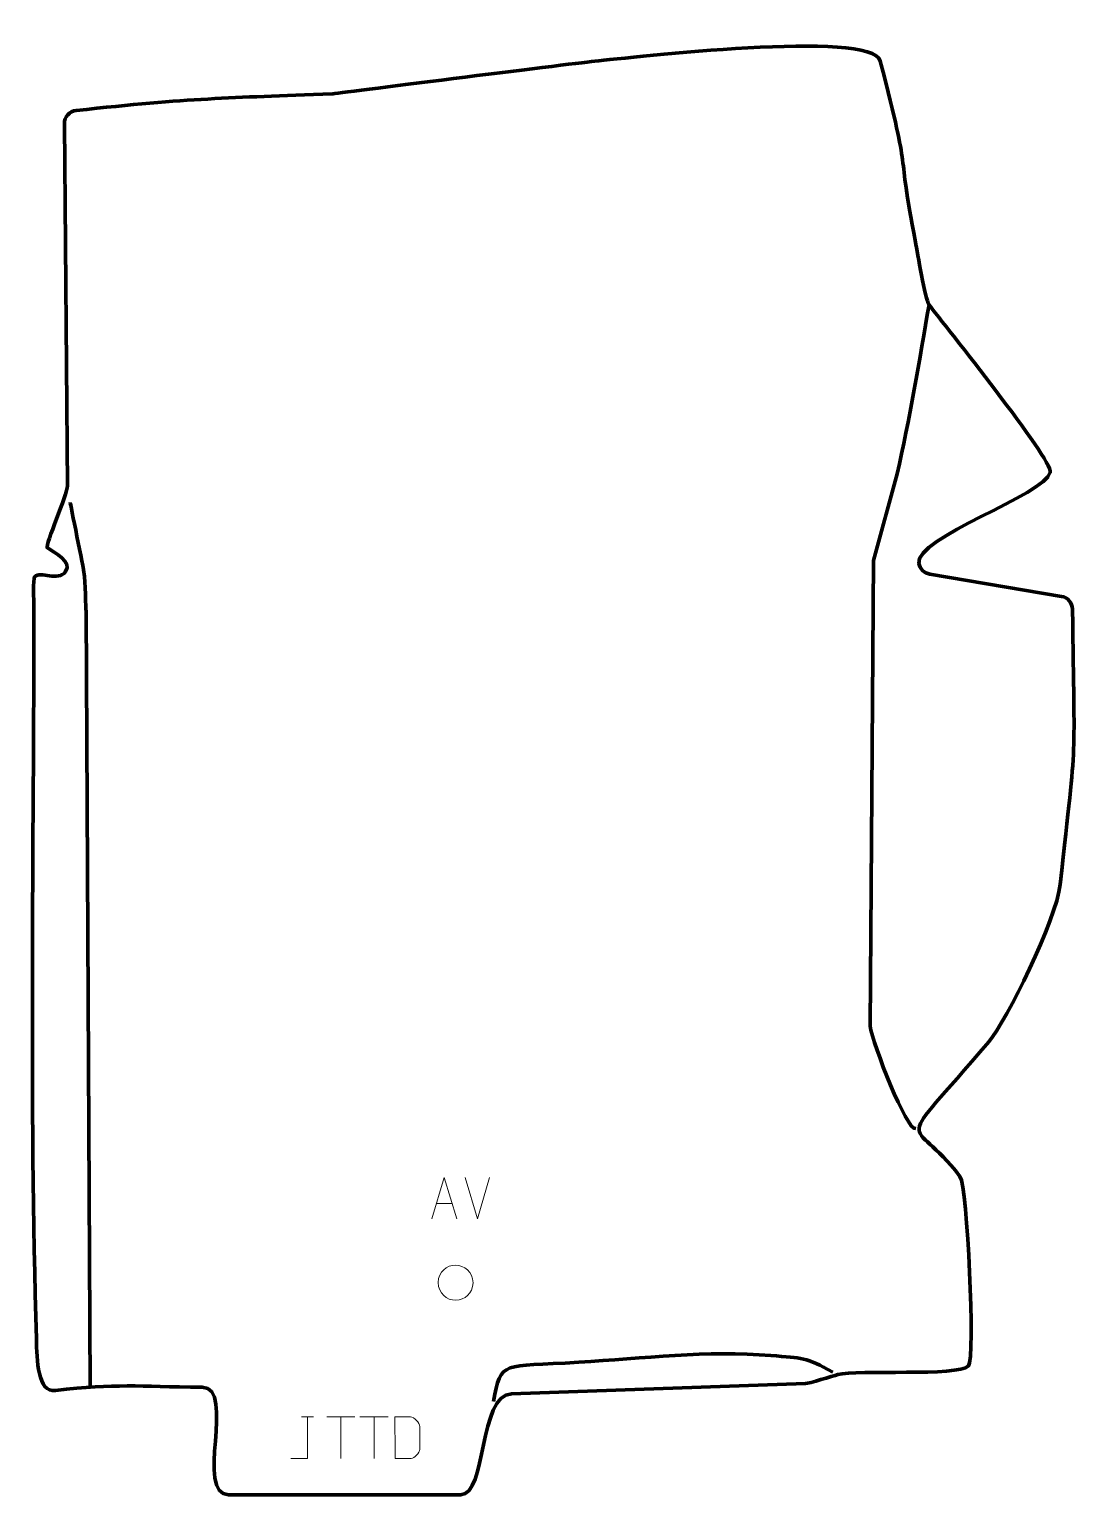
# Model space of a CAD drawing. Header units: millimetres. Extents: x -315 to 315, y -436 to 446.
import ezdxf

# ---------------------------------------------------------------- set-up
doc = ezdxf.new("R2010")
doc.units = ezdxf.units.MM
doc.header["$MEASUREMENT"] = 0
for name, color, linetype in [('layer 1', 7, 'Continuous'), ('layer 2', 7, 'Continuous'), ('layer 3', 7, 'Continuous')]:
    doc.layers.add(name, color=color, linetype=linetype)

msp = doc.modelspace()

# ---------------------------------------------------------------- linework, layer by layer
at = {"layer": 'layer 1', "color": 250, "lineweight": 9}
for points, knots in [([(-72.8888, -269.7412), (-72.8888, -269.7412), (-65.5178, -244.7877), (-65.5178, -244.7877), (-65.5178, -244.7877), (-65.5178, -244.7877), (-57.9479, -269.7412), (-57.9479, -269.7412)], [0, 0, 0, 0, 0.33333333, 0.33333333, 0.33333333, 0.33333333, 1, 1, 1, 1]), ([(-69.1911, -308.0209), (-69.1204, -301.3805), (-63.8464, -297.5345), (-58.6911, -297.6315), (-58.6911, -297.6315), (-53.5358, -297.5345), (-48.2618, -301.5979), (-48.1911, -308.2383), (-48.1911, -308.2383), (-48.5613, -314.5676), (-53.0032, -318.5983), (-58.6911, -318.6277), (-58.6911, -318.6277), (-63.8464, -318.7247), (-69.1204, -314.6613), (-69.1911, -308.0209)], [0, 0, 0, 0, 0.2, 0.2, 0.2, 0.2, 0.4, 0.4, 0.4, 0.4, 0.6, 0.6, 0.6, 0.6, 1, 1, 1, 1]), ([(-157.6992, -413.8363), (-157.6992, -413.8363), (-147.6772, -413.8363), (-147.6772, -413.8363), (-147.6772, -413.8363), (-147.6772, -413.8363), (-147.6772, -388.8827), (-147.6772, -388.8827)], [0, 0, 0, 0, 0.33333333, 0.33333333, 0.33333333, 0.33333333, 1, 1, 1, 1]), ([(-95.0695, -413.8081), (-92.7377, -413.8077), (-87.7875, -413.8317), (-85.456, -413.832), (-85.456, -413.832), (-83.531, -413.9374), (-80.2124, -410.3958), (-80.2236, -408.3785), (-80.2236, -408.3785), (-80.224, -402.6084), (-80.224, -400.4387), (-80.2236, -394.6694), (-80.2236, -394.6694), (-80.2279, -392.5313), (-83.6024, -388.8712), (-85.7548, -388.8847), (-85.7548, -388.8847), (-88.0805, -388.8847), (-92.8048, -388.8847), (-95.1309, -388.8847), (-95.1309, -388.8847), (-95.1305, -394.6316), (-95.0692, -408.0608), (-95.0695, -413.8081)], [0, 0, 0, 0, 0.14285714, 0.14285714, 0.14285714, 0.14285714, 0.28571429, 0.28571429, 0.28571429, 0.28571429, 0.42857143, 0.42857143, 0.42857143, 0.42857143, 0.57142857, 0.57142857, 0.57142857, 0.57142857, 0.71428571, 0.71428571, 0.71428571, 0.71428571, 1, 1, 1, 1])]:
    msp.add_open_spline(points, degree=3, knots=knots, dxfattribs=at)
for points in [[(-45.5293, -269.7485), (-45.5293, -269.7485), (-52.8511, -244.7949), (-52.8511, -244.7949)], [(-38.2074, -244.7949), (-38.2074, -244.7949), (-45.5292, -269.7485), (-45.5292, -269.7485)], [(-70.1662, -260.4918), (-70.1662, -260.4918), (-60.6705, -260.4918), (-60.6705, -260.4918)], [(-151.2613, -388.8827), (-151.2613, -388.8827), (-144.0931, -388.8827), (-144.0931, -388.8827)], [(-136.1708, -388.9062), (-136.1708, -388.9062), (-119.1836, -388.9062), (-119.1836, -388.9062)], [(-127.677, -413.8362), (-127.677, -413.8362), (-127.677, -388.8827), (-127.677, -388.8827)], [(-116.1708, -388.9062), (-116.1708, -388.9062), (-99.1836, -388.9062), (-99.1836, -388.9062)], [(-107.677, -413.8362), (-107.677, -413.8362), (-107.677, -388.8827), (-107.677, -388.8827)]]:
    msp.add_open_spline(points, degree=3, dxfattribs=at)
at = {"layer": 'layer 2', "color": 230, "lineweight": 200}
msp.add_open_spline([(-286.7572, 396.9247), (-217.6037, 404.4651), (-196.0701, 404.4718), (-132.7805, 406.9536), (-132.7805, 406.9536), (-132.7452, 406.9549), (8.6606, 424.8481), (24.9619, 426.5486), (24.9619, 426.5486), (46.7669, 428.8233), (191.6006, 445.7559), (196.5743, 426.65), (196.5743, 426.65), (216.2058, 351.2383), (205.735, 379.8313), (217.7964, 317.6801), (217.7964, 317.6801), (218.9422, 311.7761), (223.5741, 283.1902), (225.9311, 280.076), (225.9311, 280.076), (235.0987, 267.9634), (300.3101, 186.9676), (298.7717, 179.3541), (298.7717, 179.3541), (296.012, 165.6962), (217.092, 140.0087), (219.8858, 124.5182), (219.8858, 124.5182), (220.4957, 121.1363), (223.0383, 118.622), (226.4268, 118.0498), (226.4268, 118.0498), (226.4268, 118.0498), (305.5292, 104.6932), (305.5292, 104.6932), (305.5292, 104.6932), (309.3809, 104.0429), (312.1538, 100.7988), (312.1968, 96.893), (312.1968, 96.893), (313.2858, -2.0322), (315.31, 26.761), (304.8033, -68.6524), (304.8033, -68.6524), (302.4452, -90.0669), (272.4393, -150.7404), (261.8828, -163.1785), (261.8828, -163.1785), (202.8221, -232.7665), (215.0718, -205.285), (244.5192, -244.1552), (244.5192, -244.1552), (249.0323, -250.1125), (253.7838, -353.7787), (249.6784, -358.2087), (249.6784, -358.2087), (243.6267, -364.7389), (182.3908, -360.1436), (171.1044, -363.4264), (171.1044, -363.4264), (168.0488, -364.3152), (153.6644, -368.7551), (151.6701, -368.8248), (151.6701, -368.8248), (151.6701, -368.8248), (-24.9816, -374.999), (-24.9816, -374.999), (-24.9816, -374.999), (-44.9911, -375.6982), (-39.8646, -435.6368), (-55.6244, -435.6368), (-55.6244, -435.6368), (-55.6244, -435.6368), (-195.1097, -435.6368), (-195.1097, -435.6368), (-195.1097, -435.6368), (-215.7201, -435.6368), (-190.5315, -371.2033), (-211.0331, -371.0071), (-211.0331, -371.0071), (-250.665, -370.6279), (-262.1139, -368.6648), (-299.1925, -372.9764), (-299.1925, -372.9764), (-310.0922, -374.2438), (-310.3274, -354.7835), (-310.717, -341.8327), (-310.717, -341.8327), (-314.9506, -201.098), (-312.2894, -44.1852), (-312.1902, 98.9084), (-312.1902, 98.9084), (-312.1883, 101.7624), (-312.8812, 115.1049), (-311.7451, 116.3869), (-311.7451, 116.3869), (-308.1423, 120.4528), (-297.7219, 113.1493), (-293.1611, 119.5894), (-293.1611, 119.5894), (-288.879, 125.6358), (-299.6108, 130.7415), (-304.2325, 134.0535), (-304.2325, 134.0535), (-305.4647, 134.9366), (-291.9864, 166.9492), (-292.0219, 171.0843), (-292.0219, 171.0843), (-292.0219, 171.0843), (-293.8884, 388.9034), (-293.8884, 388.9034), (-293.8884, 388.9034), (-293.9238, 393.0284), (-290.858, 396.4769), (-286.7572, 396.9247)], degree=3, knots=[0, 0, 0, 0, 0.03333333, 0.03333333, 0.03333333, 0.03333333, 0.06666667, 0.06666667, 0.06666667, 0.06666667, 0.1, 0.1, 0.1, 0.1, 0.13333333, 0.13333333, 0.13333333, 0.13333333, 0.16666667, 0.16666667, 0.16666667, 0.16666667, 0.2, 0.2, 0.2, 0.2, 0.23333333, 0.23333333, 0.23333333, 0.23333333, 0.26666667, 0.26666667, 0.26666667, 0.26666667, 0.3, 0.3, 0.3, 0.3, 0.33333333, 0.33333333, 0.33333333, 0.33333333, 0.36666667, 0.36666667, 0.36666667, 0.36666667, 0.4, 0.4, 0.4, 0.4, 0.43333333, 0.43333333, 0.43333333, 0.43333333, 0.46666667, 0.46666667, 0.46666667, 0.46666667, 0.5, 0.5, 0.5, 0.5, 0.53333333, 0.53333333, 0.53333333, 0.53333333, 0.56666667, 0.56666667, 0.56666667, 0.56666667, 0.6, 0.6, 0.6, 0.6, 0.63333333, 0.63333333, 0.63333333, 0.63333333, 0.66666667, 0.66666667, 0.66666667, 0.66666667, 0.7, 0.7, 0.7, 0.7, 0.73333333, 0.73333333, 0.73333333, 0.73333333, 0.76666667, 0.76666667, 0.76666667, 0.76666667, 0.8, 0.8, 0.8, 0.8, 0.83333333, 0.83333333, 0.83333333, 0.83333333, 0.86666667, 0.86666667, 0.86666667, 0.86666667, 0.9, 0.9, 0.9, 0.9, 0.93333333, 0.93333333, 0.93333333, 0.93333333, 1, 1, 1, 1], dxfattribs=at)
at = {"layer": 'layer 3', "color": 142, "lineweight": 200}
for points, knots in [([(225.9311, 280.076), (220.4897, 248.3655), (214.1565, 209.4852), (206.726, 178.4471), (206.726, 178.4471), (206.726, 178.4471), (192.6149, 126.236), (192.6149, 126.236), (192.6149, 126.236), (192.6149, 126.236), (190.4982, -153.8698), (190.4982, -153.8698), (190.4982, -153.8698), (192.0579, -164.4403), (212.6363, -217.1481), (217.9267, -215.3855)], [0, 0, 0, 0, 0.2, 0.2, 0.2, 0.2, 0.4, 0.4, 0.4, 0.4, 0.6, 0.6, 0.6, 0.6, 1, 1, 1, 1]), ([(-290.3962, 161.2168), (-290.3962, 161.2168), (-282.2824, 121.0001), (-281.9296, 118.1779), (-281.9296, 118.1779), (-281.5768, 115.3557), (-280.8712, 95.9529), (-280.8712, 95.9529), (-280.8712, 95.9529), (-280.8712, 95.9529), (-278.3958, -370.9944), (-278.3958, -370.9944)], [0, 0, 0, 0, 0.25, 0.25, 0.25, 0.25, 0.5, 0.5, 0.5, 0.5, 1, 1, 1, 1]), ([(-35.9567, -379.6101), (-31.2244, -354.4545), (-31.0667, -358.8295), (15.3726, -355.9739), (15.3726, -355.9739), (54.0562, -353.5952), (92.6167, -348.814), (130.9075, -351.917), (130.9075, -351.917), (150.0279, -353.4665), (151.6701, -352.8292), (168.1256, -361.9711)], [0, 0, 0, 0, 0.25, 0.25, 0.25, 0.25, 0.5, 0.5, 0.5, 0.5, 1, 1, 1, 1])]:
    msp.add_open_spline(points, degree=3, knots=knots, dxfattribs=at)

doc.saveas('drawing.dxf')
